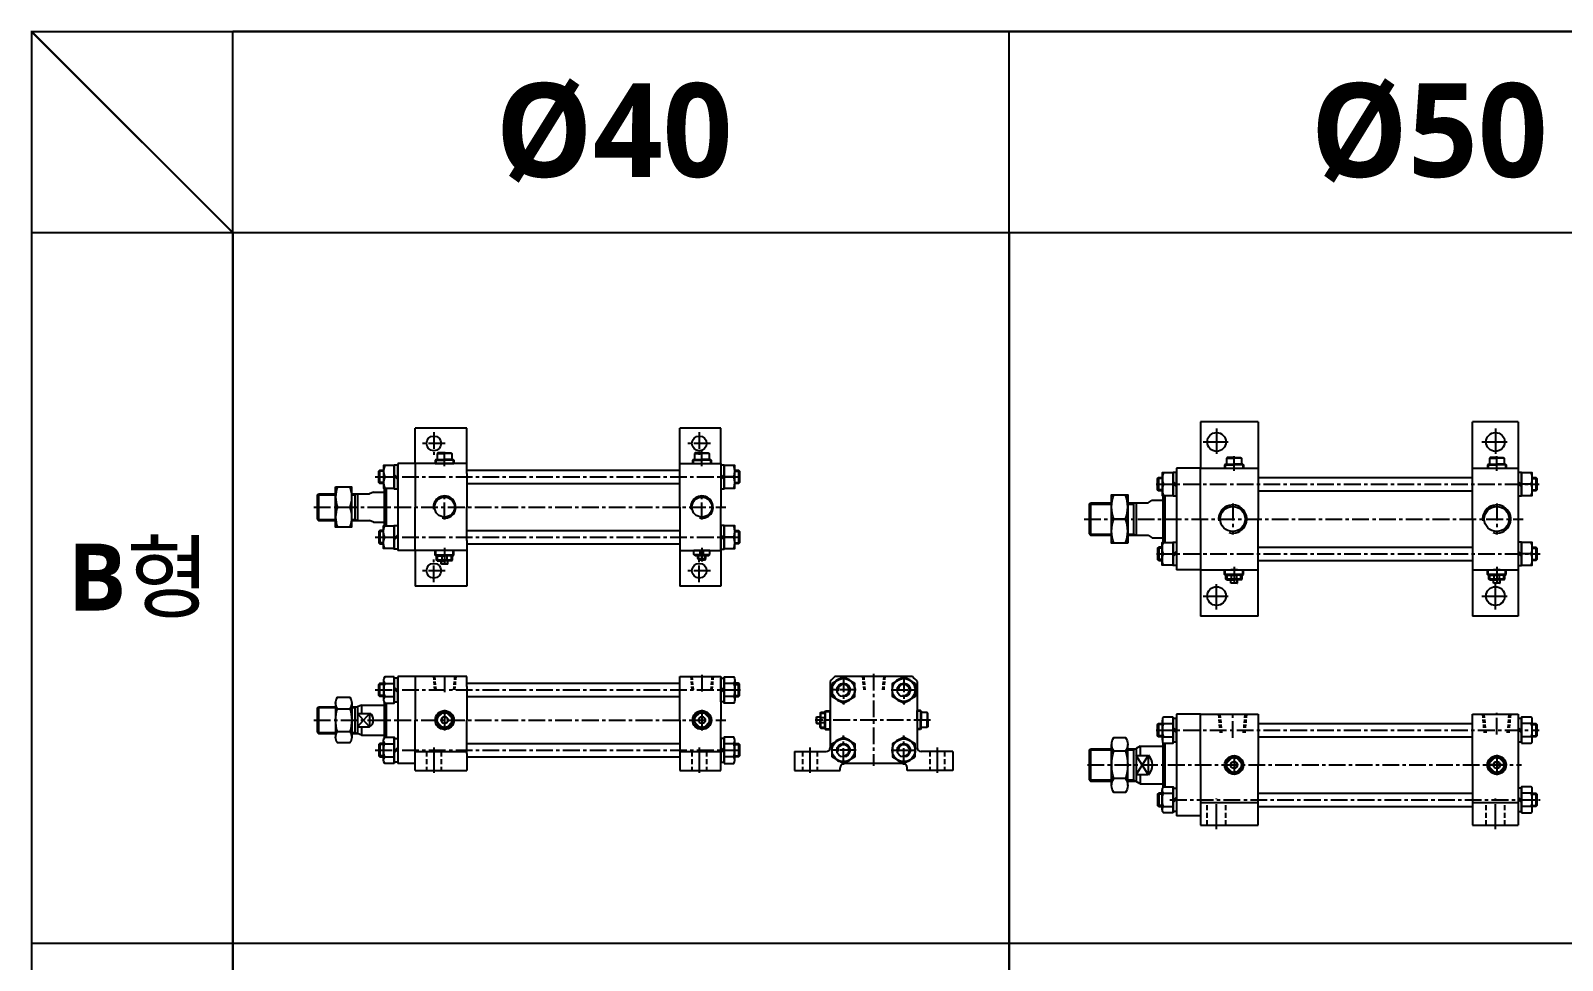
# Model space of a CAD drawing. Extents: x -819 to 29893, y -8942 to 3511.
# Drawn here: x -1 to 1142, y 2817 to 3511 of the extents above; entities that cross this region are included whole.
import ezdxf

# ---------------------------------------------------------------- set-up
doc = ezdxf.new("R2010")
doc.units = 0
doc.header["$LTSCALE"] = 10
doc.header["$MEASUREMENT"] = 0
for name, pattern in [('CENTER', [2, 1.25, -0.25, 0.25, -0.25]), ('CENTERX2', [4, 2.5, -0.5, 0.5, -0.5]), ('HIDDEN', [0.375, 0.25, -0.125]), ('HIDDENX2', [0.75, 0.5, -0.25])]:
    doc.linetypes.add(name, pattern=pattern)
doc.layers.get('0').update_dxf_attribs({"linetype": 'CONTINUOUS'})
for name, color, linetype in [('CEN', 1, 'CENTERX2'), ('HID', 2, 'HIDDENX2'), ('ML', 7, 'CONTINUOUS')]:
    doc.layers.add(name, color=color, linetype=linetype)
doc.styles.add('문자', font='romans.shx')

msp = doc.modelspace()

# ---------------------------------------------------------------- linework, layer by layer
at = {"layer": 'CEN', "color": 1, "linetype": 'CENTER', "ltscale": 1.5}
for p, q in [((884.1, 3213.9), (884.1, 3193.9)), ((1092.1, 3213.9), (1092.1, 3193.9)), ((874.1, 3203.9), (894.1, 3203.9)), ((1082.1, 3203.9), (1102.1, 3203.9)), ((884.1, 3078.9), (884.1, 3098.9)), ((1092.1, 3078.9), (1092.1, 3098.9)), ((874.1, 3088.9), (894.1, 3088.9)), ((1082.1, 3088.9), (1102.1, 3088.9)), ((300.1, 2975.8), (300.1, 2955.8)), ((498.1, 2975.8), (498.1, 2955.8)), ((580.7, 2975.8), (580.7, 2955.8)), ((675.7, 2975.8), (675.7, 2955.8)), ((884.1, 2914.8), (884.1, 2937.8)), ((1092.1, 2914.8), (1092.1, 2937.8))]:
    msp.add_line(p, q, dxfattribs=at)
at = {"layer": 'CEN', "linetype": 'CENTER'}
for p, q in [((308.6, 3202.8), (291.6, 3202.8)), ((300.1, 3211.3), (300.1, 3194.3)), ((506.6, 3202.8), (489.6, 3202.8)), ((498.1, 3211.3), (498.1, 3194.3)), ((300.1, 3099.3), (300.1, 3116.3)), ((498.1, 3099.3), (498.1, 3116.3)), ((308.6, 3107.8), (291.6, 3107.8)), ((506.6, 3107.8), (489.6, 3107.8))]:
    msp.add_line(p, q, dxfattribs=at)
at = {"layer": 'HID', "color": 6, "linetype": 'HIDDEN', "ltscale": 1.5}
for p, q in [((294.6, 2972.8), (294.6, 2958.8)), ((305.6, 2972.8), (305.6, 2958.8)), ((492.6, 2972.8), (492.6, 2958.8)), ((503.6, 2972.8), (503.6, 2958.8)), ((575.2, 2972.8), (575.2, 2958.8)), ((586.2, 2972.8), (586.2, 2958.8)), ((670.2, 2972.8), (670.2, 2958.8)), ((670.2, 2972.8), (670.2, 2958.8)), ((681.2, 2972.8), (681.2, 2958.8)), ((877.1, 2917.8), (877.1, 2934.8)), ((891.1, 2917.8), (891.1, 2934.8)), ((1085.1, 2917.8), (1085.1, 2934.8)), ((1099.1, 2917.8), (1099.1, 2934.8))]:
    msp.add_line(p, q, dxfattribs=at)
at = {"layer": 'ML'}
for p, q in [((4354.6, 3510.2), (150, 3510.2)), ((150, 3360.2), (150, 2299.5)), ((150, 3360.2), (729.3, 3360.2)), ((729.3, 3360.2), (729.3, 2299.5)), ((324.6, 3214.3), (286.1, 3214.3)), ((286.1, 3187.8), (286.1, 3214.3)), ((324.6, 3187.8), (324.6, 3214.3)), ((514.1, 3214.3), (483.6, 3214.3)), ((483.6, 3187.8), (483.6, 3214.3)), ((514.1, 3187.8), (514.1, 3214.3)), ((915.1, 3218.9), (872.1, 3218.9)), ((872.1, 3218.9), (872.1, 3184.4)), ((915.1, 3218.9), (915.1, 3146.4)), ((1075.1, 3146.4), (1075.1, 3218.9)), ((1109.1, 3218.9), (1075.1, 3218.9)), ((1109.1, 3218.9), (1109.1, 3184.4)), ((301.6, 3190.8), (301.1, 3190.3)), ((301.1, 3190.3), (301.1, 3187.8)), ((301.1, 3190.3), (308.1, 3190.3)), ((301.6, 3190.8), (308.1, 3190.8)), ((303.1, 3195.8), (302.6, 3195.3)), ((302.6, 3195.3), (302.6, 3190.8)), ((302.6, 3195.3), (308.1, 3195.3)), ((308.1, 3195.8), (303.1, 3195.8)), ((308.1, 3195.8), (313.1, 3195.8)), ((313.6, 3195.3), (308.1, 3195.3)), ((314.6, 3190.8), (308.1, 3190.8)), ((315.1, 3190.3), (308.1, 3190.3)), ((313.1, 3195.8), (313.6, 3195.3)), ((313.6, 3195.3), (313.6, 3190.8)), ((314.6, 3190.8), (315.1, 3190.3)), ((315.1, 3190.3), (315.1, 3187.8)), ((493.6, 3190.8), (493.1, 3190.3)), ((493.1, 3190.3), (493.1, 3187.8)), ((493.1, 3190.3), (500.1, 3190.3)), ((493.6, 3190.8), (500.1, 3190.8)), ((495.1, 3195.8), (494.6, 3195.3)), ((494.6, 3195.3), (494.6, 3190.8)), ((494.6, 3195.3), (500.1, 3195.3)), ((500.1, 3195.8), (495.1, 3195.8)), ((500.1, 3195.8), (505.1, 3195.8)), ((505.6, 3195.3), (500.1, 3195.3)), ((506.6, 3190.8), (500.1, 3190.8)), ((507.1, 3190.3), (500.1, 3190.3)), ((505.1, 3195.8), (505.6, 3195.3)), ((505.6, 3195.3), (505.6, 3190.8)), ((506.6, 3190.8), (507.1, 3190.3)), ((507.1, 3190.3), (507.1, 3187.8)), ((892.1, 3192.4), (891.6, 3191.9)), ((891.6, 3191.9), (891.6, 3187.4)), ((891.6, 3191.9), (897.1, 3191.9)), ((897.1, 3192.4), (892.1, 3192.4)), ((897.1, 3192.4), (902.1, 3192.4)), ((902.6, 3191.9), (897.1, 3191.9)), ((902.1, 3192.4), (902.6, 3191.9)), ((902.6, 3191.9), (902.6, 3187.4)), ((1088.1, 3192.4), (1087.6, 3191.9)), ((1087.6, 3191.9), (1087.6, 3187.4)), ((1087.6, 3191.9), (1093.1, 3191.9)), ((1093.1, 3192.4), (1088.1, 3192.4)), ((1093.1, 3192.4), (1098.1, 3192.4)), ((1098.6, 3191.9), (1093.1, 3191.9)), ((1098.1, 3192.4), (1098.6, 3191.9)), ((1098.6, 3191.9), (1098.6, 3187.4)), ((259.9, 3172.8), (259.9, 3182.8)), ((263.4, 3177.8), (270.6, 3177.8)), ((270.6, 3179.7), (273.1, 3177.2)), ((270.6, 3178.3), (273.1, 3175.8)), ((273.1, 3187.8), (273.1, 3122.8)), ((286.1, 3187.8), (273.1, 3187.8)), ((324.6, 3187.8), (286.1, 3187.8)), ((286.1, 3187.8), (286.1, 3155.3)), ((301.1, 3187.8), (315.1, 3187.8)), ((324.6, 3180.3), (324.6, 3187.8)), ((324.6, 3180.3), (324.6, 3155.3)), ((483.6, 3155.3), (483.6, 3187.8)), ((483.6, 3187.8), (514.1, 3187.8)), ((493.1, 3187.8), (507.1, 3187.8)), ((514.1, 3187.8), (514.1, 3155.3)), ((516.6, 3177.2), (514.1, 3179.7)), ((516.6, 3175.8), (514.1, 3178.3)), ((523.8, 3177.8), (516.6, 3177.8)), ((527.3, 3182.8), (527.3, 3172.8)), ((841, 3167.4), (841, 3177.4)), ((854.1, 3184.4), (854.1, 3108.4)), ((872.1, 3184.4), (854.1, 3184.4)), ((872.1, 3146.4), (872.1, 3184.4)), ((872.1, 3184.4), (915.1, 3184.4)), ((890.6, 3187.4), (890.1, 3186.9)), ((890.1, 3186.9), (890.1, 3184.4)), ((890.1, 3186.9), (897.1, 3186.9)), ((890.1, 3184.4), (904.1, 3184.4)), ((890.6, 3187.4), (897.1, 3187.4)), ((903.6, 3187.4), (897.1, 3187.4)), ((904.1, 3186.9), (897.1, 3186.9)), ((903.6, 3187.4), (904.1, 3186.9)), ((904.1, 3186.9), (904.1, 3184.4)), ((915.1, 3184.4), (915.1, 3146.4)), ((1075.1, 3146.4), (1075.1, 3184.4)), ((1075.1, 3184.4), (1109.1, 3184.4)), ((1086.6, 3187.4), (1086.1, 3186.9)), ((1086.1, 3186.9), (1086.1, 3184.4)), ((1086.1, 3186.9), (1093.1, 3186.9)), ((1086.1, 3184.4), (1100.1, 3184.4)), ((1086.6, 3187.4), (1093.1, 3187.4)), ((1099.6, 3187.4), (1093.1, 3187.4)), ((1100.1, 3186.9), (1093.1, 3186.9)), ((1099.6, 3187.4), (1100.1, 3186.9)), ((1100.1, 3186.9), (1100.1, 3184.4)), ((1109.1, 3184.4), (1109.1, 3108.4)), ((1122.3, 3177.4), (1122.3, 3167.4)), ((255.1, 3166.5), (252.1, 3165.3)), ((263.1, 3169.3), (263.1, 3141.3)), ((264.6, 3169.3), (264.6, 3141.3)), ((844.4, 3172.4), (851.6, 3172.4)), ((851.6, 3174.3), (854.1, 3171.8)), ((851.6, 3172.9), (854.1, 3170.4)), ((1111.6, 3171.8), (1109.1, 3174.3)), ((1111.6, 3170.4), (1109.1, 3172.9)), ((1118.9, 3172.4), (1111.6, 3172.4)), ((214.1, 3165.3), (214.1, 3145.3)), ((226.7, 3155.3), (237.4, 3155.3)), ((241.1, 3165.3), (241.1, 3145.3)), ((243.1, 3165.3), (243.1, 3145.3)), ((286.1, 3122.8), (286.1, 3155.3)), ((324.6, 3130.3), (324.6, 3155.3)), ((483.6, 3155.3), (483.6, 3122.8)), ((514.1, 3122.8), (514.1, 3155.3)), ((789.1, 3157.4), (790.1, 3158.4)), ((789.1, 3157.4), (789.1, 3135.4)), ((790.1, 3158.4), (790.1, 3134.4)), ((822.1, 3158.4), (822.1, 3134.4)), ((824.1, 3158.4), (824.1, 3134.4)), ((824.1, 3158.4), (833.1, 3158.4)), ((833.1, 3158.4), (836.1, 3160.4)), ((844.1, 3163.9), (844.1, 3128.9)), ((845.6, 3163.9), (845.6, 3128.9)), ((255.1, 3144.1), (252.1, 3145.3)), ((816.2, 3146.4), (807.4, 3146.4)), ((872.1, 3146.4), (872.1, 3108.4)), ((915.1, 3108.4), (915.1, 3146.4)), ((915.1, 3073.9), (915.1, 3146.4)), ((1075.1, 3146.4), (1075.1, 3108.4)), ((1075.1, 3146.4), (1075.1, 3073.9)), ((259.9, 3137.8), (259.9, 3127.8)), ((263.4, 3132.8), (270.6, 3132.8)), ((270.6, 3132.2), (273.1, 3134.7)), ((270.6, 3130.8), (273.1, 3133.3)), ((516.6, 3132.2), (514.1, 3134.7)), ((516.6, 3130.8), (514.1, 3133.3)), ((523.8, 3132.8), (516.6, 3132.8)), ((527.3, 3137.8), (527.3, 3127.8)), ((789.1, 3135.4), (790.1, 3134.4)), ((833.1, 3134.4), (836.1, 3132.4)), ((286.1, 3122.8), (273.1, 3122.8)), ((324.6, 3122.8), (286.1, 3122.8)), ((286.1, 3122.8), (286.1, 3096.3)), ((301.1, 3119.3), (301.1, 3122.8)), ((310.6, 3122.8), (305.6, 3122.8)), ((310.6, 3122.8), (305.6, 3122.8)), ((315.1, 3119.3), (315.1, 3122.8)), ((324.6, 3130.3), (324.6, 3122.8)), ((324.6, 3122.8), (324.6, 3096.3)), ((483.6, 3122.8), (514.1, 3122.8)), ((483.6, 3122.8), (483.6, 3096.3)), ((506.1, 3122.8), (494.1, 3122.8)), ((494.1, 3119.8), (494.1, 3122.8)), ((498.9, 3118.8), (498.9, 3122.8)), ((501.3, 3118.8), (501.3, 3122.8)), ((506.1, 3119.8), (506.1, 3122.8)), ((514.1, 3122.8), (514.1, 3096.3)), ((841, 3125.4), (841, 3115.4)), ((844.4, 3120.4), (851.6, 3120.4)), ((851.6, 3119.8), (854.1, 3122.3)), ((851.6, 3118.4), (854.1, 3120.9)), ((1111.6, 3119.8), (1109.1, 3122.3)), ((1111.6, 3118.4), (1109.1, 3120.9)), ((1118.9, 3120.4), (1111.6, 3120.4)), ((1122.3, 3125.4), (1122.3, 3115.4)), ((301.6, 3118.8), (301.1, 3119.3)), ((315.1, 3119.3), (301.1, 3119.3)), ((301.6, 3118.8), (308.1, 3118.8)), ((302.1, 3115.8), (302.1, 3118.8)), ((302.6, 3115.3), (302.1, 3115.8)), ((314.1, 3115.8), (302.1, 3115.8)), ((302.6, 3115.3), (308.1, 3115.3)), ((302.9, 3115.8), (302.9, 3118.8)), ((305.6, 3112.9), (305.6, 3115.3)), ((310.6, 3112.9), (305.6, 3112.9)), ((305.7, 3112.8), (305.6, 3112.9)), ((310.5, 3112.8), (305.7, 3112.8)), ((306.2, 3115.8), (306.2, 3118.8)), ((314.6, 3118.8), (308.1, 3118.8)), ((313.6, 3115.3), (308.1, 3115.3)), ((310, 3115.8), (310, 3118.8)), ((310.5, 3112.8), (310.6, 3112.9)), ((310.6, 3112.9), (310.6, 3115.3)), ((313.2, 3115.8), (313.2, 3118.8)), ((313.6, 3115.3), (314.1, 3115.8)), ((314.1, 3115.8), (314.1, 3118.8)), ((314.6, 3118.8), (315.1, 3119.3)), ((494.1, 3119.8), (498.9, 3119.8)), ((495.1, 3118.8), (494.1, 3119.8)), ((505.1, 3118.8), (495.1, 3118.8)), ((497.1, 3116.8), (497.1, 3118.8)), ((497.1, 3116.8), (503.1, 3116.8)), ((498.1, 3115.8), (497.1, 3116.8)), ((502.1, 3115.8), (498.1, 3115.8)), ((501.3, 3119.8), (506.1, 3119.8)), ((502.1, 3115.8), (503.1, 3116.8)), ((503.1, 3116.8), (503.1, 3118.8)), ((505.1, 3118.8), (506.1, 3119.8)), ((872.1, 3108.4), (854.1, 3108.4)), ((872.1, 3108.4), (915.1, 3108.4)), ((872.1, 3108.4), (872.1, 3073.9)), ((890.1, 3104.9), (890.1, 3108.4)), ((890.6, 3104.4), (890.1, 3104.9)), ((904.1, 3104.9), (890.1, 3104.9)), ((890.6, 3104.4), (897.1, 3104.4)), ((891.1, 3101.4), (891.1, 3104.4)), ((891.6, 3100.9), (891.1, 3101.4)), ((903.1, 3101.4), (891.1, 3101.4)), ((891.6, 3100.9), (897.1, 3100.9)), ((892, 3101.4), (892, 3104.4)), ((899.6, 3108.4), (894.6, 3108.4)), ((899.6, 3108.4), (894.6, 3108.4)), ((894.6, 3098.5), (894.6, 3100.9)), ((899.6, 3098.5), (894.6, 3098.5)), ((894.8, 3098.4), (894.6, 3098.5)), ((899.5, 3098.4), (894.8, 3098.4)), ((895.2, 3101.4), (895.2, 3104.4)), ((903.6, 3104.4), (897.1, 3104.4)), ((902.6, 3100.9), (897.1, 3100.9)), ((899.1, 3101.4), (899.1, 3104.4)), ((899.5, 3098.4), (899.6, 3098.5)), ((899.6, 3098.5), (899.6, 3100.9)), ((902.3, 3101.4), (902.3, 3104.4)), ((902.6, 3100.9), (903.1, 3101.4)), ((903.1, 3101.4), (903.1, 3104.4)), ((903.6, 3104.4), (904.1, 3104.9)), ((904.1, 3104.9), (904.1, 3108.4)), ((1075.1, 3108.4), (1109.1, 3108.4)), ((1086.1, 3104.9), (1086.1, 3108.4)), ((1086.6, 3104.4), (1086.1, 3104.9)), ((1100.1, 3104.9), (1086.1, 3104.9)), ((1086.6, 3104.4), (1093.1, 3104.4)), ((1087.1, 3101.4), (1087.1, 3104.4)), ((1087.6, 3100.9), (1087.1, 3101.4)), ((1099.1, 3101.4), (1087.1, 3101.4)), ((1087.6, 3100.9), (1093.1, 3100.9)), ((1088, 3101.4), (1088, 3104.4)), ((1095.6, 3108.4), (1090.6, 3108.4)), ((1095.6, 3108.4), (1090.6, 3108.4)), ((1090.6, 3098.5), (1090.6, 3100.9)), ((1095.6, 3098.5), (1090.6, 3098.5)), ((1090.8, 3098.4), (1090.6, 3098.5)), ((1095.5, 3098.4), (1090.8, 3098.4)), ((1091.2, 3101.4), (1091.2, 3104.4)), ((1099.6, 3104.4), (1093.1, 3104.4)), ((1098.6, 3100.9), (1093.1, 3100.9)), ((1095.1, 3101.4), (1095.1, 3104.4)), ((1095.5, 3098.4), (1095.6, 3098.5)), ((1095.6, 3098.5), (1095.6, 3100.9)), ((1098.3, 3101.4), (1098.3, 3104.4)), ((1098.6, 3100.9), (1099.1, 3101.4)), ((1099.1, 3101.4), (1099.1, 3104.4)), ((1099.6, 3104.4), (1100.1, 3104.9)), ((1100.1, 3104.9), (1100.1, 3108.4)), ((1109.1, 3108.4), (1109.1, 3073.9)), ((324.6, 3096.3), (286.1, 3096.3)), ((514.1, 3096.3), (483.6, 3096.3)), ((915.1, 3073.9), (872.1, 3073.9)), ((1109.1, 3073.9), (1075.1, 3073.9)), ((286.1, 3028.8), (273.1, 3028.8)), ((273.1, 3028.8), (273.1, 2963.8)), ((286.1, 3028.8), (286.1, 2996.3)), ((324.6, 3028.8), (286.1, 3028.8)), ((324.6, 3021.3), (324.6, 3028.8)), ((483.6, 3028.8), (514.1, 3028.8)), ((483.6, 2996.3), (483.6, 3028.8)), ((514.1, 3028.8), (514.1, 2996.3)), ((657.1, 3028.8), (599.3, 3028.8)), ((259.9, 3013.8), (259.9, 3023.8)), ((262.6, 3026.2), (262.6, 3011.4)), ((263.4, 3023.7), (270.6, 3023.7)), ((270.6, 3020.8), (273.1, 3018.3)), ((270.6, 3019.3), (273.1, 3016.8)), ((324.6, 3021.3), (324.6, 2996.3)), ((516.6, 3020.8), (514.1, 3018.3)), ((516.6, 3019.3), (514.1, 3016.8)), ((523.8, 3023.7), (516.6, 3023.7)), ((524.6, 3026.2), (524.6, 3011.4)), ((527.3, 3013.8), (527.3, 3023.8)), ((595.7, 3025.2), (595.7, 2975.8)), ((660.7, 3025.2), (660.7, 2975.8)), ((214.1, 3006.3), (214.1, 2986.3)), ((226.8, 3009.1), (226.8, 2983.6)), ((238.8, 3009.1), (238.8, 2983.6)), ((241.1, 3006.3), (241.1, 2986.3)), ((246.1, 3007.5), (243.1, 3006.3)), ((243.1, 3006.3), (243.1, 2986.3)), ((246.1, 3007.5), (246.1, 3001.3)), ((263.1, 3009.4), (263.1, 2983.2)), ((263.4, 3013.9), (270.6, 3013.9)), ((264.6, 3009), (264.6, 2983.6)), ((523.8, 3013.9), (516.6, 3013.9)), ((228.1, 3004.8), (237.5, 3004.8)), ((243.1, 3001.3), (252.4, 3001.3)), ((252.1, 3001.3), (252.1, 2991.3)), ((286.1, 2958.8), (286.1, 2996.3)), ((306.2, 3001.5), (302.9, 2998.2)), ((302.9, 2994.4), (306.2, 2991.1)), ((310, 3001.5), (313.2, 2998.2)), ((313.2, 2994.4), (310, 2991.1)), ((324.6, 2971.3), (324.6, 2996.3)), ((483.6, 2996.3), (483.6, 2958.8)), ((498.2, 3001.5), (494.9, 2998.2)), ((494.9, 2994.4), (498.2, 2991.1)), ((502, 3001.5), (505.2, 2998.2)), ((505.2, 2994.4), (502, 2991.1)), ((514.1, 2958.8), (514.1, 2996.3)), ((585.7, 2998.7), (585.9, 2998.8)), ((585.7, 2993.9), (585.7, 2998.7)), ((585.9, 2998.8), (588.2, 2998.8)), ((585.9, 2993.8), (585.9, 2998.8)), ((588.2, 3001.8), (588.7, 3002.3)), ((588.2, 3001.8), (588.2, 2996.3)), ((588.2, 2990.8), (588.2, 2996.3)), ((588.7, 3002.3), (591.7, 3002.3)), ((588.7, 2990.3), (588.7, 3002.3)), ((588.7, 3001.5), (591.7, 3001.5)), ((588.7, 2998.2), (591.7, 2998.2)), ((588.7, 2994.4), (591.7, 2994.4)), ((591.7, 3002.8), (592.2, 3003.3)), ((591.7, 3002.8), (591.7, 2996.3)), ((591.7, 2989.8), (591.7, 2996.3)), ((592.2, 3003.3), (595.7, 3003.3)), ((592.2, 2989.3), (592.2, 3003.3)), ((595.7, 2990.3), (595.7, 3002.3)), ((595.7, 2993.8), (595.7, 2998.8)), ((595.7, 2993.8), (595.7, 2998.8)), ((663.2, 3003.4), (660.7, 3003.4)), ((660.7, 2996.4), (660.7, 3003.4)), ((660.7, 2996.4), (660.7, 2989.4)), ((663.7, 3002.9), (663.2, 3003.4)), ((663.2, 3003.4), (663.2, 2996.4)), ((663.2, 2989.4), (663.2, 2996.4)), ((663.7, 3002.9), (663.7, 2996.4)), ((668.2, 3001.9), (663.7, 3001.9)), ((663.7, 2989.9), (663.7, 2996.4)), ((668.7, 3001.4), (668.2, 3001.9)), ((668.2, 3001.9), (668.2, 2996.4)), ((668.2, 2990.9), (668.2, 2996.4)), ((668.7, 2996.4), (668.7, 3001.4)), ((668.7, 2996.4), (668.7, 2991.4)), ((843.6, 2996.2), (843.6, 2981.4)), ((872.1, 3000.8), (854.1, 3000.8)), ((854.1, 3000.8), (854.1, 2924.8)), ((872.1, 3000.8), (915.1, 3000.8)), ((872.1, 2962.8), (872.1, 3000.8)), ((915.1, 3000.8), (915.1, 2962.8)), ((1075.1, 2962.8), (1075.1, 3000.8)), ((1075.1, 3000.8), (1109.1, 3000.8)), ((1109.1, 3000.8), (1109.1, 2917.8)), ((1119.6, 2981.4), (1119.6, 2996.2)), ((228.1, 2987.8), (237.5, 2987.8)), ((243.1, 2991.3), (252.1, 2991.3)), ((246.1, 2985.1), (243.1, 2986.3)), ((246.1, 2991.3), (246.1, 2985.1)), ((585.7, 2993.9), (585.9, 2993.8)), ((585.9, 2993.8), (588.2, 2993.8)), ((588.2, 2990.8), (588.7, 2990.3)), ((588.7, 2991.1), (591.7, 2991.1)), ((588.7, 2990.3), (591.7, 2990.3)), ((591.7, 2989.8), (592.2, 2989.3)), ((592.2, 2989.3), (595.7, 2989.3)), ((663.2, 2989.4), (660.7, 2989.4)), ((663.7, 2989.9), (663.2, 2989.4)), ((668.2, 2990.9), (663.7, 2990.9)), ((668.7, 2991.4), (668.2, 2990.9)), ((841, 2983.8), (841, 2993.8)), ((844.4, 2993.7), (851.6, 2993.7)), ((844.4, 2983.9), (851.6, 2983.9)), ((851.6, 2990.8), (854.1, 2988.3)), ((851.6, 2989.4), (854.1, 2986.9)), ((1111.6, 2988.3), (1109.1, 2990.8)), ((1111.6, 2986.9), (1109.1, 2989.4)), ((1118.9, 2993.7), (1111.6, 2993.7)), ((1118.9, 2983.9), (1111.6, 2983.9)), ((1122.3, 2993.8), (1122.3, 2983.8)), ((259.9, 2978.8), (259.9, 2968.8)), ((262.6, 2966.4), (262.6, 2981.2)), ((263.4, 2978.7), (270.6, 2978.7)), ((270.6, 2973.3), (273.1, 2975.8)), ((270.6, 2971.8), (273.1, 2974.3)), ((286.1, 2972.8), (324.6, 2972.8)), ((483.6, 2972.8), (514.1, 2972.8)), ((516.6, 2973.3), (514.1, 2975.8)), ((516.6, 2971.8), (514.1, 2974.3)), ((523.8, 2978.7), (516.6, 2978.7)), ((524.6, 2966.4), (524.6, 2981.2)), ((527.3, 2978.8), (527.3, 2968.8)), ((569.2, 2972.8), (592.7, 2972.8)), ((569.2, 2972.8), (569.2, 2958.8)), ((687.2, 2972.8), (663.7, 2972.8)), ((687.2, 2972.8), (687.2, 2958.8)), ((789.1, 2973.8), (790.1, 2974.8)), ((789.1, 2973.8), (789.1, 2951.8)), ((790.1, 2974.8), (790.1, 2950.8)), ((805.8, 2947.4), (805.8, 2978.2)), ((816.2, 2973.1), (807.4, 2973.1)), ((817.8, 2947.4), (817.8, 2978.2)), ((822.1, 2974.8), (822.1, 2950.8)), ((827.1, 2976.8), (824.1, 2975.1)), ((824.1, 2975.1), (824.1, 2950.5)), ((827.1, 2976.8), (827.1, 2970)), ((844.1, 2979.4), (844.1, 2946.2)), ((845.6, 2979), (845.6, 2946.6)), ((263.4, 2968.9), (270.6, 2968.9)), ((286.1, 2963.8), (273.1, 2963.8)), ((324.6, 2971.3), (324.6, 2963.8)), ((324.6, 2971.3), (324.6, 2958.8)), ((523.8, 2968.9), (516.6, 2968.9)), ((603.2, 2958.8), (603.2, 2960.8)), ((650.2, 2963.8), (606.2, 2963.8)), ((653.2, 2958.8), (653.2, 2960.8)), ((824.1, 2970), (833.1, 2970)), ((833.1, 2970), (833.1, 2955.6)), ((872.1, 2962.8), (872.1, 2917.8)), ((895.2, 2968), (892, 2964.7)), ((892, 2960.9), (895.2, 2957.7)), ((899.1, 2968), (902.3, 2964.7)), ((902.3, 2960.9), (899.1, 2957.7)), ((915.1, 2917.8), (915.1, 2962.8)), ((1075.1, 2962.8), (1075.1, 2917.8)), ((1091.2, 2968), (1088, 2964.7)), ((1088, 2960.9), (1091.2, 2957.7)), ((1095.1, 2968), (1098.3, 2964.7)), ((1098.3, 2960.9), (1095.1, 2957.7)), ((286.1, 2958.8), (324.6, 2958.8)), ((483.6, 2958.8), (514.1, 2958.8)), ((569.2, 2958.8), (603.2, 2958.8)), ((687.2, 2958.8), (653.2, 2958.8)), ((789.1, 2951.8), (790.1, 2950.8)), ((816.2, 2952.6), (807.4, 2952.6)), ((824.1, 2955.6), (833.1, 2955.6)), ((827.1, 2948.8), (824.1, 2950.5)), ((827.1, 2955.6), (827.1, 2948.8)), ((841, 2941.8), (841, 2931.8)), ((843.6, 2929.4), (843.6, 2944.2)), ((844.4, 2941.7), (851.6, 2941.7)), ((851.6, 2936.3), (854.1, 2938.8)), ((851.6, 2934.9), (854.1, 2937.4)), ((1111.6, 2936.3), (1109.1, 2938.8)), ((1111.6, 2934.9), (1109.1, 2937.4)), ((1118.9, 2941.7), (1111.6, 2941.7)), ((1119.6, 2929.4), (1119.6, 2944.2)), ((1122.3, 2941.8), (1122.3, 2931.8)), ((844.4, 2931.9), (851.6, 2931.9)), ((872.1, 2934.8), (915.1, 2934.8)), ((1075.1, 2934.8), (1109.1, 2934.8)), ((1118.9, 2931.9), (1111.6, 2931.9)), ((872.1, 2924.8), (854.1, 2924.8)), ((872.1, 2917.8), (915.1, 2917.8)), ((1075.1, 2917.8), (1109.1, 2917.8)), ((0, 2829.8), (729.3, 2829.8))]:
    msp.add_line(p, q, dxfattribs=at)
at = {"layer": 'ML', "color": 2}
for p, q in [((301.6, 3190.8), (301.6, 3187.8)), ((314.6, 3190.8), (314.6, 3187.8)), ((493.6, 3190.8), (493.6, 3187.8)), ((506.6, 3190.8), (506.6, 3187.8)), ((262.6, 3182), (259.1, 3182)), ((524.6, 3182), (528.1, 3182)), ((890.6, 3187.4), (890.6, 3184.4)), ((903.6, 3187.4), (903.6, 3184.4)), ((1086.6, 3187.4), (1086.6, 3184.4)), ((1099.6, 3187.4), (1099.6, 3184.4)), ((262.6, 3173.6), (259.1, 3173.6)), ((524.6, 3173.6), (528.1, 3173.6)), ((843.6, 3176.6), (840.1, 3176.6)), ((843.6, 3168.2), (840.1, 3168.2)), ((1119.6, 3176.6), (1123.1, 3176.6)), ((1119.6, 3168.2), (1123.1, 3168.2)), ((241.1, 3164.5), (242.4, 3165.3)), ((822.1, 3157.6), (823.4, 3158.4)), ((241.1, 3146), (242.4, 3145.3)), ((262.6, 3137), (259.1, 3137)), ((524.6, 3137), (528.1, 3137)), ((822.1, 3135.1), (823.4, 3134.4)), ((262.6, 3128.6), (259.1, 3128.6)), ((301.6, 3118.8), (301.6, 3122.8)), ((314.6, 3118.8), (314.6, 3122.8)), ((524.6, 3128.6), (528.1, 3128.6)), ((843.6, 3124.6), (840.1, 3124.6)), ((1119.6, 3124.6), (1123.1, 3124.6)), ((305.7, 3112.8), (305.7, 3115.3)), ((310.5, 3112.8), (310.5, 3115.3)), ((497.6, 3116.3), (497.6, 3118.8)), ((502.6, 3116.3), (502.6, 3118.8)), ((843.6, 3116.2), (840.1, 3116.2)), ((1119.6, 3116.2), (1123.1, 3116.2)), ((890.6, 3104.4), (890.6, 3108.4)), ((894.8, 3098.4), (894.8, 3100.9)), ((899.5, 3098.4), (899.5, 3100.9)), ((903.6, 3104.4), (903.6, 3108.4)), ((1086.6, 3104.4), (1086.6, 3108.4)), ((1090.8, 3098.4), (1090.8, 3100.9)), ((1095.5, 3098.4), (1095.5, 3100.9)), ((1099.6, 3104.4), (1099.6, 3108.4)), ((262.6, 3023), (259.1, 3023)), ((524.6, 3023), (528.1, 3023)), ((241.1, 3005.6), (242.4, 3006.3)), ((262.6, 3014.6), (259.1, 3014.6)), ((524.6, 3014.6), (528.1, 3014.6)), ((252.1, 3001.3), (243.1, 2991.3)), ((252.1, 2991.3), (243.1, 3001.3)), ((585.7, 2998.7), (588.2, 2998.7)), ((591.7, 3002.8), (595.7, 3002.8)), ((663.7, 3002.9), (660.7, 3002.9)), ((241.1, 2987.1), (242.4, 2986.3)), ((585.7, 2993.9), (588.2, 2993.9)), ((591.7, 2989.8), (595.7, 2989.8)), ((663.7, 2989.9), (660.7, 2989.9)), ((843.6, 2993), (840.1, 2993)), ((843.6, 2984.6), (840.1, 2984.6)), ((1119.6, 2993), (1123.1, 2993)), ((1119.6, 2984.6), (1123.1, 2984.6)), ((262.6, 2978), (259.1, 2978)), ((524.6, 2978), (528.1, 2978)), ((822.1, 2974.1), (823.4, 2974.8)), ((262.6, 2969.6), (259.1, 2969.6)), ((524.6, 2969.6), (528.1, 2969.6)), ((833.1, 2970), (824.1, 2955.6)), ((833.1, 2955.6), (824.1, 2970)), ((822.1, 2951.6), (823.4, 2950.8)), ((843.6, 2941), (840.1, 2941)), ((1119.6, 2941), (1123.1, 2941)), ((843.6, 2932.6), (840.1, 2932.6)), ((1119.6, 2932.6), (1123.1, 2932.6))]:
    msp.add_line(p, q, dxfattribs=at)
at = {"layer": 'ML', "color": 1, "linetype": 'CENTER'}
for p, q in [((308.1, 3185.8), (308.1, 3196.6)), ((500.1, 3185.8), (500.1, 3197.2)), ((897.1, 3182.4), (897.1, 3193.2)), ((1093.1, 3182.4), (1093.1, 3193.2)), ((256.4, 3177.8), (530.5, 3177.8)), ((839.1, 3172.4), (1124.8, 3172.4)), ((210.6, 3155.3), (518, 3155.3)), ((308.1, 3146.1), (308.1, 3164.5)), ((500.1, 3146.1), (500.1, 3164.5)), ((896.1, 3157.9), (896.1, 3134.9)), ((1093.1, 3157.9), (1093.1, 3134.9)), ((785.3, 3146.4), (1112.8, 3146.4)), ((256.4, 3132.8), (530.5, 3132.8)), ((308.1, 3125), (308.1, 3111.8)), ((500.1, 3125), (500.1, 3114.6)), ((839.2, 3120.4), (1125.5, 3120.4)), ((897.1, 3110.6), (897.1, 3097.4)), ((1093.1, 3110.6), (1093.1, 3097.4)), ((308.1, 3029.7), (308.1, 3017.1)), ((500.1, 3030.2), (500.1, 3016.7)), ((605.7, 3029.7), (605.7, 3007.9)), ((628.2, 3030.9), (628.2, 2962.1)), ((650.7, 3029.7), (650.7, 3007.9)), ((256.4, 3018.8), (530.5, 3018.8)), ((615.2, 3018.8), (596.3, 3018.8)), ((641.3, 3018.8), (660.2, 3018.8)), ((210.6, 2996.3), (518, 2996.3)), ((308.1, 3004), (308.1, 2988.6)), ((500.1, 3004), (500.1, 2988.6)), ((670.6, 2996.3), (584.6, 2996.3)), ((896.1, 2983), (896.1, 3001.7)), ((1093.1, 2985.5), (1093.1, 3001.7)), ((605.7, 2962.9), (605.7, 2984.7)), ((650.7, 2962.9), (650.7, 2984.7)), ((839.1, 2988.8), (1124.8, 2988.8)), ((256.4, 2973.8), (530.5, 2973.8)), ((615.2, 2973.8), (596.3, 2973.8)), ((641.3, 2973.8), (660.2, 2973.8)), ((787.8, 2962.8), (1111.6, 2962.8)), ((897.1, 2969.8), (897.1, 2955.8)), ((1100.8, 2962.8), (1085.4, 2962.8)), ((1093.1, 2970.5), (1093.1, 2955.1)), ((849.3, 2936.8), (1125.5, 2936.8))]:
    msp.add_line(p, q, dxfattribs=at)
at = {"layer": 'ML', "color": 7, "linetype": 'Continuous'}
for p, q in [((324.6, 3182.8), (483.6, 3182.8)), ((915.1, 3177.4), (1075.1, 3177.4)), ((255.1, 3166.5), (263.1, 3166.5)), ((324.6, 3172.8), (483.6, 3172.8)), ((915.1, 3167.4), (1075.1, 3167.4)), ((213.1, 3164.3), (214.1, 3165.3)), ((213.1, 3164.3), (213.1, 3146.3)), ((214.1, 3165.3), (226.7, 3165.3)), ((238.7, 3165.3), (243.1, 3165.3)), ((243.1, 3165.3), (252.1, 3165.3)), ((790.1, 3158.4), (805.8, 3158.4)), ((817.8, 3158.4), (824.1, 3158.4)), ((836.1, 3160.4), (844.1, 3160.4)), ((213.1, 3146.3), (214.1, 3145.3)), ((214.1, 3145.3), (226.7, 3145.3)), ((238.7, 3145.3), (243.1, 3145.3)), ((243.1, 3145.3), (252.1, 3145.3)), ((255.1, 3144.1), (263.1, 3144.1)), ((324.6, 3137.8), (483.6, 3137.8)), ((790.1, 3134.4), (805.8, 3134.4)), ((817.8, 3134.4), (824.1, 3134.4)), ((824.1, 3134.4), (833.1, 3134.4)), ((836.1, 3132.4), (844.1, 3132.4)), ((324.6, 3127.8), (483.6, 3127.8)), ((915.1, 3125.4), (1075.1, 3125.4)), ((915.1, 3115.4), (1075.1, 3115.4)), ((324.6, 3023.8), (483.6, 3023.8)), ((213.1, 3005.3), (214.1, 3006.3)), ((214.1, 3006.3), (226.8, 3006.3)), ((238.8, 3006.3), (243.1, 3006.3)), ((246.1, 3007.5), (263.1, 3007.5)), ((324.6, 3013.8), (483.6, 3013.8)), ((213.1, 3005.3), (213.1, 2987.3)), ((213.1, 2987.3), (214.1, 2986.3)), ((214.1, 2986.3), (226.8, 2986.3)), ((238.8, 2986.3), (243.1, 2986.3)), ((246.1, 2985.1), (263.1, 2985.1)), ((915.1, 2993.8), (1075.1, 2993.8)), ((915.1, 2983.8), (1075.1, 2983.8)), ((324.6, 2978.8), (483.6, 2978.8)), ((790.1, 2974.8), (805.8, 2974.8)), ((817.8, 2974.8), (824.1, 2974.8)), ((827.1, 2976.8), (844.1, 2976.8)), ((324.6, 2968.8), (483.6, 2968.8)), ((790.1, 2950.8), (805.8, 2950.8)), ((817.8, 2950.8), (824.1, 2950.8)), ((827.1, 2948.8), (844.1, 2948.8)), ((915.1, 2941.8), (1075.1, 2941.8)), ((915.1, 2931.8), (1075.1, 2931.8))]:
    msp.add_line(p, q, dxfattribs=at)
at = {"layer": 'ML', "color": 2, "linetype": 'Continuous'}
for p, q in [((213.3, 3164.5), (226.7, 3164.5)), ((238.7, 3164.5), (241.1, 3164.5)), ((789.4, 3157.6), (805.8, 3157.6)), ((817.8, 3157.6), (822.1, 3157.6)), ((213.3, 3146), (226.7, 3146)), ((238.7, 3146), (241.1, 3146)), ((789.4, 3135.1), (805.8, 3135.1)), ((817.8, 3135.1), (822.1, 3135.1)), ((213.3, 3005.6), (226.8, 3005.6)), ((238.8, 3005.6), (241.1, 3005.6)), ((213.3, 2987.1), (226.8, 2987.1)), ((238.8, 2987.1), (241.1, 2987.1)), ((789.4, 2974.1), (805.8, 2974.1)), ((817.8, 2974.1), (822.1, 2974.1)), ((789.4, 2951.6), (805.8, 2951.6)), ((817.8, 2951.6), (822.1, 2951.6))]:
    msp.add_line(p, q, dxfattribs=at)
at = {"layer": 'ML', "color": 6, "linetype": 'HIDDEN'}
for p, q in [((299.8, 3028.8), (300.6, 3018.8)), ((300.6, 3028.8), (301.5, 3018.8)), ((315.6, 3028.8), (314.7, 3018.8)), ((316.4, 3028.8), (315.6, 3018.8)), ((491.8, 3028.8), (492.6, 3018.8)), ((492.6, 3028.8), (493.5, 3018.8)), ((507.6, 3028.8), (506.7, 3018.8)), ((508.4, 3028.8), (507.6, 3018.8)), ((619.9, 3028.8), (620.8, 3018.8)), ((620.8, 3028.8), (621.6, 3018.8)), ((635.7, 3028.8), (634.8, 3018.8)), ((636.6, 3028.8), (635.7, 3018.8)), ((886.9, 2986.8), (885.7, 3000.8)), ((888.1, 2986.8), (886.8, 3000.8)), ((904.2, 2986.8), (905.5, 3000.8)), ((905.4, 2986.8), (906.6, 3000.8)), ((1083.9, 2986.8), (1082.7, 3000.8)), ((1085.1, 2986.8), (1083.8, 3000.8)), ((1101.2, 2986.8), (1102.5, 3000.8)), ((1102.4, 2986.8), (1103.6, 3000.8))]:
    msp.add_line(p, q, dxfattribs=at)
at = {"layer": 'ML', "const_width": 1.5}
for points in [[(150, 3510.2), (0, 3510.2), (0, 2299.5)], [(0, 3510.2), (150, 3360.2)], [(150, 3360.2), (150, 3510.2)], [(150, 3510.2), (4354.6, 3510.2)], [(729.3, 3360.2), (729.3, 3510.2)], [(150, 3360.2), (0, 3360.2)], [(150, 3360.2), (729.3, 3360.2)], [(729.3, 3360.2), (729.3, 2829.8), (150, 2829.8), (150, 2299.5), (729.3, 2299.5), (729.3, 2829.8)], [(150, 3360.2), (150, 2829.8)], [(729.3, 3360.2), (729.3, 2829.8)], [(729.3, 3360.2), (1366.4, 3360.2), (1366.4, 2299.5)], [(729.3, 2829.8), (1366.4, 2829.8)]]:
    msp.add_lwpolyline(points, dxfattribs=at)
at = {"layer": 'ML'}
for points in [[(262.6, 3172.8), (259.9, 3172.8), (259.1, 3173.6), (259.1, 3182), (259.9, 3182.8), (262.6, 3182.8)], [(273.1, 3169), (273.1, 3186.6), (270.6, 3186.6), (270.6, 3169), (273.1, 3169)], [(514.1, 3186.6), (514.1, 3169), (516.6, 3169), (516.6, 3186.6), (514.1, 3186.6)], [(524.6, 3182.8), (527.3, 3182.8), (528.1, 3182), (528.1, 3173.6), (527.3, 3172.8), (524.6, 3172.8)], [(843.6, 3167.4), (841, 3167.4), (840.1, 3168.2), (840.1, 3176.6), (841, 3177.4), (843.6, 3177.4)], [(854.1, 3163.6), (854.1, 3181.2), (851.6, 3181.2), (851.6, 3163.6), (854.1, 3163.6)], [(1109.1, 3181.2), (1109.1, 3163.6), (1111.6, 3163.6), (1111.6, 3181.2), (1109.1, 3181.2)], [(1119.6, 3177.4), (1122.3, 3177.4), (1123.1, 3176.6), (1123.1, 3168.2), (1122.3, 3167.4), (1119.6, 3167.4)], [(262.6, 3137.8), (259.9, 3137.8), (259.1, 3137), (259.1, 3128.6), (259.9, 3127.8), (262.6, 3127.8)], [(273.1, 3141.6), (273.1, 3124), (270.6, 3124), (270.6, 3141.6), (273.1, 3141.6)], [(514.1, 3141.6), (514.1, 3124), (516.6, 3124), (516.6, 3141.6), (514.1, 3141.6)], [(524.6, 3137.8), (527.3, 3137.8), (528.1, 3137), (528.1, 3128.6), (527.3, 3127.8), (524.6, 3127.8)], [(843.6, 3125.4), (841, 3125.4), (840.1, 3124.6), (840.1, 3116.2), (841, 3115.4), (843.6, 3115.4)], [(854.1, 3129.2), (854.1, 3111.6), (851.6, 3111.6), (851.6, 3129.2), (854.1, 3129.2)], [(1109.1, 3129.2), (1109.1, 3111.6), (1111.6, 3111.6), (1111.6, 3129.2), (1109.1, 3129.2)], [(1119.6, 3125.4), (1122.3, 3125.4), (1123.1, 3124.6), (1123.1, 3116.2), (1122.3, 3115.4), (1119.6, 3115.4)], [(597.2, 3023.7), (597.2, 3013.9), (605.7, 3009), (614.2, 3013.9), (614.2, 3023.7), (605.7, 3028.6), (597.2, 3023.7)], [(659.2, 3023.7), (659.2, 3013.9), (650.7, 3009), (642.2, 3013.9), (642.2, 3023.7), (650.7, 3028.6), (659.2, 3023.7)], [(262.6, 3013.8), (259.9, 3013.8), (259.1, 3014.6), (259.1, 3023), (259.9, 3023.8), (262.6, 3023.8)], [(273.1, 3010), (273.1, 3027.6), (270.6, 3027.6), (270.6, 3010), (273.1, 3010)], [(514.1, 3010), (514.1, 3027.6), (516.6, 3027.6), (516.6, 3010), (514.1, 3010)], [(524.6, 3013.8), (527.3, 3013.8), (528.1, 3014.6), (528.1, 3023), (527.3, 3023.8), (524.6, 3023.8)], [(854.1, 2980), (854.1, 2997.6), (851.6, 2997.6), (851.6, 2980), (854.1, 2980)], [(1109.1, 2997.6), (1109.1, 2980), (1111.6, 2980), (1111.6, 2997.6), (1109.1, 2997.6)], [(597.2, 2968.9), (597.2, 2978.7), (605.7, 2983.6), (614.2, 2978.7), (614.2, 2968.9), (605.7, 2964), (597.2, 2968.9)], [(659.2, 2968.9), (659.2, 2978.7), (650.7, 2983.6), (642.2, 2978.7), (642.2, 2968.9), (650.7, 2964), (659.2, 2968.9)], [(843.6, 2983.8), (841, 2983.8), (840.1, 2984.6), (840.1, 2993), (841, 2993.8), (843.6, 2993.8)], [(1119.6, 2993.8), (1122.3, 2993.8), (1123.1, 2993), (1123.1, 2984.6), (1122.3, 2983.8), (1119.6, 2983.8)], [(262.6, 2978.8), (259.9, 2978.8), (259.1, 2978), (259.1, 2969.6), (259.9, 2968.8), (262.6, 2968.8)], [(273.1, 2982.6), (273.1, 2965), (270.6, 2965), (270.6, 2982.6), (273.1, 2982.6)], [(514.1, 2982.6), (514.1, 2965), (516.6, 2965), (516.6, 2982.6), (514.1, 2982.6)], [(524.6, 2978.8), (527.3, 2978.8), (528.1, 2978), (528.1, 2969.6), (527.3, 2968.8), (524.6, 2968.8)], [(843.6, 2941.8), (841, 2941.8), (840.1, 2941), (840.1, 2932.6), (841, 2931.8), (843.6, 2931.8)], [(854.1, 2945.6), (854.1, 2928), (851.6, 2928), (851.6, 2945.6), (854.1, 2945.6)], [(1109.1, 2945.6), (1109.1, 2928), (1111.6, 2928), (1111.6, 2945.6), (1109.1, 2945.6)], [(1119.6, 2941.8), (1122.3, 2941.8), (1123.1, 2941), (1123.1, 2932.6), (1122.3, 2931.8), (1119.6, 2931.8)]]:
    msp.add_lwpolyline(points, dxfattribs=at)
for points in [[(270.6, 3186.3), (262.6, 3186.3), (262.6, 3169.3), (270.6, 3169.3)], [(516.6, 3169.3), (524.6, 3169.3), (524.6, 3186.3), (516.6, 3186.3)], [(851.6, 3180.9), (843.6, 3180.9), (843.6, 3163.9), (851.6, 3163.9)], [(1111.6, 3163.9), (1119.6, 3163.9), (1119.6, 3180.9), (1111.6, 3180.9)], [(226.7, 3170.3), (238.7, 3170.3), (238.7, 3140.3), (226.7, 3140.3)], [(817.8, 3128.4), (805.8, 3128.4), (805.8, 3164.4), (817.8, 3164.4)], [(270.6, 3124.3), (262.6, 3124.3), (262.6, 3141.3), (270.6, 3141.3)], [(516.6, 3124.3), (524.6, 3124.3), (524.6, 3141.3), (516.6, 3141.3)], [(851.6, 3111.9), (843.6, 3111.9), (843.6, 3128.9), (851.6, 3128.9)], [(1111.6, 3111.9), (1119.6, 3111.9), (1119.6, 3128.9), (1111.6, 3128.9)]]:
    msp.add_lwpolyline(points, close=True, dxfattribs=at)
for points in [[(263.4, 3186.3, 0.178633), (263.4, 3177.8, 0.178633), (263.4, 3169.3)], [(523.8, 3169.3, 0.178633), (523.8, 3177.8, 0.178633), (523.8, 3186.3)], [(844.4, 3180.9, 0.178633), (844.4, 3172.4, 0.178633), (844.4, 3163.9)], [(1118.9, 3163.9, 0.178633), (1118.9, 3172.4, 0.178633), (1118.9, 3180.9)], [(228.1, 3170.3, 0.178633), (228.1, 3155.3, 0.178633), (228.1, 3140.3)], [(237.4, 3170.3, -0.178633), (237.4, 3155.3, -0.178633), (237.4, 3140.3)], [(807.4, 3128.4, -0.178633), (807.4, 3146.4, -0.178633), (807.4, 3164.4)], [(816.2, 3128.4, 0.178633), (816.2, 3146.4, 0.178633), (816.2, 3164.4)], [(263.4, 3124.3, -0.178633), (263.4, 3132.8, -0.178633), (263.4, 3141.3)], [(523.8, 3124.3, 0.178633), (523.8, 3132.8, 0.178633), (523.8, 3141.3)], [(844.4, 3111.9, -0.178633), (844.4, 3120.4, -0.178633), (844.4, 3128.9)], [(1118.9, 3111.9, 0.178633), (1118.9, 3120.4, 0.178633), (1118.9, 3128.9)], [(270.6, 3028.6), (263.4, 3028.6, 0.309401), (263.4, 3023.7, 0.154701), (263.4, 3013.9, 0.309401), (263.4, 3009), (270.6, 3009), (270.6, 3028.6)], [(516.6, 3028.6), (523.8, 3028.6, -0.309401), (523.8, 3023.7, -0.154701), (523.8, 3013.9, -0.309401), (523.8, 3009), (516.6, 3009), (516.6, 3028.6)], [(228.1, 3004.8, -0.309401), (228.1, 3013.3), (237.5, 3013.3, -0.309401), (237.5, 3004.8, -0.154701), (237.5, 2987.8, -0.309401), (237.5, 2979.3), (228.1, 2979.3, -0.309401), (228.1, 2987.8, -0.154701), (228.1, 3004.8)], [(851.6, 2998.6), (844.4, 2998.6, 0.309401), (844.4, 2993.7, 0.154701), (844.4, 2983.9, 0.309401), (844.4, 2979), (851.6, 2979), (851.6, 2998.6)], [(1111.6, 2979), (1118.9, 2979, 0.309401), (1118.9, 2983.9, 0.154701), (1118.9, 2993.7, 0.309401), (1118.9, 2998.6), (1111.6, 2998.6), (1111.6, 2979)], [(270.6, 2964), (263.4, 2964, -0.309401), (263.4, 2968.9, -0.154701), (263.4, 2978.7, -0.309401), (263.4, 2983.6), (270.6, 2983.6), (270.6, 2964)], [(516.6, 2964), (523.8, 2964, 0.309401), (523.8, 2968.9, 0.154701), (523.8, 2978.7, 0.309401), (523.8, 2983.6), (516.6, 2983.6), (516.6, 2964)], [(816.2, 2952.6, -0.309401), (816.2, 2942.3), (807.4, 2942.3, -0.309401), (807.4, 2952.6, -0.154701), (807.4, 2973.1, -0.309401), (807.4, 2983.3), (816.2, 2983.3, -0.309401), (816.2, 2973.1, -0.154701), (816.2, 2952.6, 0.178633)], [(851.6, 2927), (844.4, 2927, -0.309401), (844.4, 2931.9, -0.154701), (844.4, 2941.7, -0.309401), (844.4, 2946.6), (851.6, 2946.6), (851.6, 2927)], [(1111.6, 2927), (1118.9, 2927, 0.309401), (1118.9, 2931.9, 0.154701), (1118.9, 2941.7, 0.309401), (1118.9, 2946.6), (1111.6, 2946.6), (1111.6, 2927)]]:
    msp.add_lwpolyline(points, format="xyb", dxfattribs=at)
for centre, radius in [((300.1, 3202.8), 5.5), ((498.1, 3202.8), 5.5), ((884.1, 3203.9), 7), ((1092.1, 3203.9), 7), ((308.1, 3155.3), 7.48), ((500.1, 3155.3), 7.48), ((896.1, 3146.4), 9.32), ((1093.1, 3146.4), 9.32), ((300.1, 3107.8), 5.5), ((498.1, 3107.8), 5.5), ((884.1, 3088.9), 7), ((1092.1, 3088.9), 7), ((605.7, 3018.8), 8.5), ((605.7, 3018.8), 5), ((650.7, 3018.8), 8.5), ((650.7, 3018.8), 5), ((308.1, 2996.3), 7), ((308.1, 2996.3), 6), ((308.1, 2996.3), 5.5), ((308.1, 2996.3), 2.5), ((500.1, 2996.3), 7), ((500.1, 2996.3), 6), ((500.1, 2996.3), 5.5), ((500.1, 2996.3), 2.5), ((605.7, 2973.8), 8.5), ((605.7, 2973.8), 5), ((650.7, 2973.8), 8.5), ((650.7, 2973.8), 5), ((897.1, 2962.8), 7), ((897.1, 2962.8), 6), ((897.1, 2962.8), 5.5), ((897.1, 2962.8), 2.5), ((1093.1, 2962.8), 7), ((1093.1, 2962.8), 6), ((1093.1, 2962.8), 5.5), ((1093.1, 2962.8), 2.5)]:
    msp.add_circle(centre, radius, dxfattribs=at)
at = {"layer": 'ML', "color": 2}
for centre, radius, start, end in [((308.1, 3155.3), 8.33, 257.7757, 190.5803), ((500.1, 3155.3), 8.33, 257.7757, 190.5803), ((896.1, 3146.4), 10.5, 255.8665, 186.9898), ((1093.1, 3146.4), 10.5, 255.8665, 186.9898), ((605.7, 3018.8), 4.19, 259.1333, 190.7369), ((650.7, 3018.8), 4.19, 256.0782, 189.9609), ((308.1, 2996.3), 6.5, 265.9383, 186.314), ((308.1, 2996.3), 2.38, 261.5356, 185.3356), ((500.1, 2996.3), 6.5, 265.9383, 186.314), ((500.1, 2996.3), 2.38, 261.5356, 185.3356), ((605.7, 2973.8), 4.19, 259.5017, 192.7138), ((650.7, 2973.8), 4.19, 256.8489, 192.1583), ((897.1, 2962.8), 6.5, 265.9383, 186.314), ((897.1, 2962.8), 2.38, 261.5356, 185.3356), ((1093.1, 2962.8), 6.5, 265.9383, 186.314), ((1093.1, 2962.8), 2.38, 261.5356, 185.3356)]:
    msp.add_arc(centre, radius, start, end, dxfattribs=at)
at = {"layer": 'ML'}
for centre, radius, start, end in [((628.2, 2996.3), 43.5, 131.6579, 138.3421), ((628.2, 2996.3), 43.5, 41.6579, 48.3421), ((605.7, 3018.8), 8.8, 164.9963, 195.0037), ((605.7, 3018.8), 8.8, 104.9963, 135.0037), ((605.7, 3018.8), 8.8, 44.9963, 75.0037), ((605.7, 3018.8), 8.8, 344.9963, 15.0037), ((650.7, 3018.8), 8.8, 164.9963, 195.0037), ((650.7, 3018.8), 8.8, 104.9963, 135.0037), ((650.7, 3018.8), 8.8, 44.9963, 75.0037), ((650.7, 3018.8), 8.8, 344.9963, 15.0037), ((605.7, 3018.8), 8.8, 224.9963, 255.0037), ((605.7, 3018.8), 8.8, 284.9963, 315.0037), ((650.7, 3018.8), 8.8, 224.9963, 255.0037), ((650.7, 3018.8), 8.8, 284.9963, 315.0037), ((249.2, 2996.4), 5.89, 299.364, 57.3312), ((592.7, 2975.8), 3, 270, 0), ((605.7, 2973.8), 8.8, 164.9963, 195.0037), ((605.7, 2973.8), 8.8, 104.9963, 135.0037), ((605.7, 2973.8), 8.8, 44.9963, 75.0037), ((605.7, 2973.8), 8.8, 344.9963, 15.0037), ((650.7, 2973.8), 8.8, 164.9963, 195.0037), ((650.7, 2973.8), 8.8, 104.9963, 135.0037), ((650.7, 2973.8), 8.8, 44.9963, 75.0037), ((650.7, 2973.8), 8.8, 344.9963, 15.0037), ((663.7, 2975.8), 3, 180, 270), ((605.7, 2973.8), 8.8, 224.9963, 255.0037), ((606.2, 2960.8), 3, 90, 180), ((605.7, 2973.8), 8.8, 284.9963, 315.0037), ((650.7, 2973.8), 8.8, 224.9963, 255.0037), ((650.2, 2960.8), 3, 0, 90), ((650.7, 2973.8), 8.8, 284.9963, 315.0037), ((826, 2962.8), 10.2, 314.8229, 45.1771)]:
    msp.add_arc(centre, radius, start, end, dxfattribs=at)

# ---------------------------------------------------------------- texts
at = {"attachment_point": 1, "style": '문자'}
for s, width, gutter_width, insert, char_height in [('{\\fMalgun Gothic|b1|i0|c129|p50;%%C40}', 124.533, 16, (346.1, 3471.7), 70), ('{\\fMalgun Gothic|b1|i0|c129|p50;%%C50}', 124.533, 16, (954.3, 3471.7), 70), ('{\\fMalgun Gothic|b1|i0|c129|p50;B형}', 655.383, 160, (26.9, 3128.1), 50)]:
    msp.add_mtext_dynamic_manual_height_columns(s, width=width, gutter_width=gutter_width, heights=[0], dxfattribs=dict(at, insert=insert, char_height=char_height))

doc.saveas('drawing.dxf')
